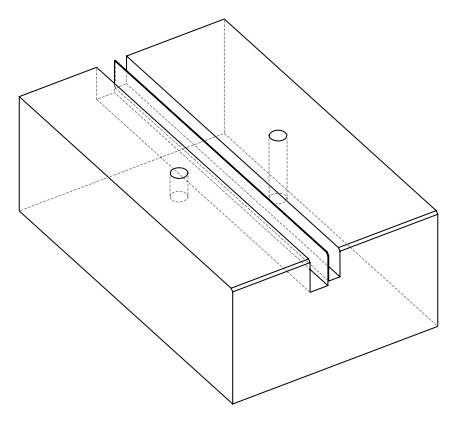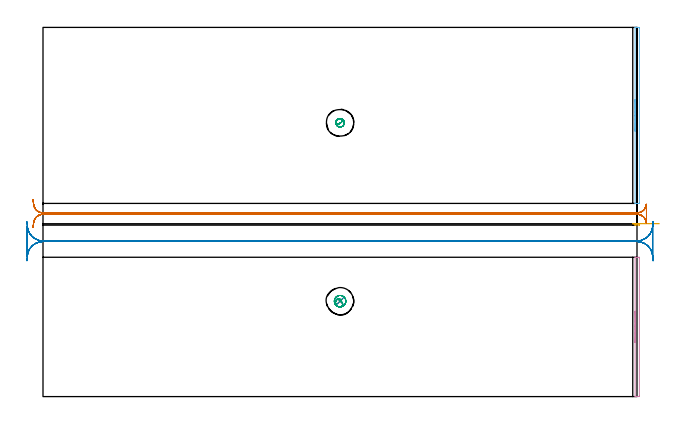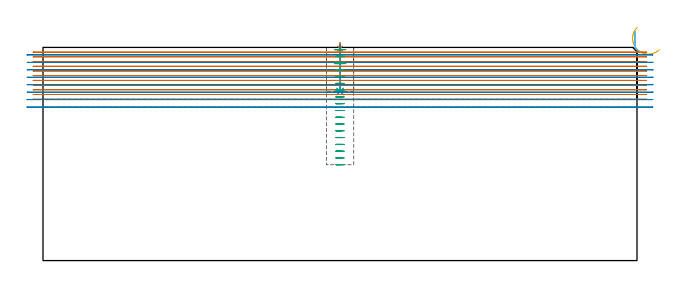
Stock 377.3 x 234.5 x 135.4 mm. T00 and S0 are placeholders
(PLAN: 9 operations, 6 tool changes, 36.9 min)
(1 SPOT_DRILL | STEP1POCKET | NXT0321_9005460120000 | 0.03 min | 4 mm3)
(2 DRILL_BLIND_HOLE_INTO_CENTER | STEP1POCKET | NXT0301_128 | 0.12 min | 3033 mm3)
(3 MILL_ROUGH_BLIND_HOLE_CONTOUR | STEP1POCKET | NXT0201_010 | Spiral | 1.09 min | 3536 mm3)
(4 AREA_MILL | FG_CHAMFER_SURFACE | UGT0205_001 | 0.86 min | 330 mm3)
(5 AREA_MILL_1 | FG_CHAMFER_SURFACE_1 | UGT0205_001 | 0.16 min | 18 mm3)
(6 AREA_MILL_2 | FG_CHAMFER_SURFACE_2 | UGT0205_001 | 1.05 min | 414 mm3)
(7 MILL_RECTANGULAR_SLOT | SLOT_RECTANGULAR | NXT0201_011 | Follow Part, ap 3, ae 75% | 17.92 min | 160140 mm3)
(8 MILL_RECTANGULAR_SLOT_1 | SLOT_RECTANGULAR_1 | UGT0201_094 | Follow Part, ap 5, ae 75% | 13.63 min | 291770 mm3)
(9 MILL_BLIND_HOLE_FROM_SOLID_MATERIAL | STEP1POCKET_1 | NXT0201_011 | Spiral | 2 min | 17418 mm3)
(TOOL NXT0321_9005460120000 | NC Spot Drill, 142deg, 12mm, Carbide, Uncoated | D12 PA142 FL30 Z2)
(TOOL NXT0301_128 | Carbide Drill 12mm [861.1-1200-036A1-GP GC34] | D12 PA150 FL37.4 Z2)
(TOOL NXT0201_010 | ENDMILL 10mm [2P460-1000-NA 1630] | D10 FL30 Z6)
(TOOL UGT0205_001 | Chamfer Mill 20 x 3 x 45 deg. | D20 FL50 Z2)
(TOOL NXT0201_011 | ENDMILL 12mm [2P460-1200-NA 1630] | D12 FL38 Z6)
(TOOL UGT0201_094 | End mill 20 mm | D20 FL38 Z4)
(OP 1 SPOT_DRILL)
G17 G21 G94 G90
T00 M6
G54
G17 G0 G90 X188.7 Y60.6 S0 M3
G43 Z145.4 H0
G94 G81 G98 Z134.655 F250. R138.4
G80
M5
M2
(OP 2 DRILL_BLIND_HOLE_INTO_CENTER)
G17 G21 G94 G90
T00 M6
G54
G17 G0 G90 X188.7 Y60.6 S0 M3
G43 Z145.4 H1
G94 G81 G98 Z107.4 F250. R137.4
G80
M5
M2
(OP 3 MILL_ROUGH_BLIND_HOLE_CONTOUR)
G17 G21 G94 G90
T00 M6
G54
G17 G0 G90 X188.7 Y60.6 S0 M3
G43 Z145.4 H1
Z133.971
G94 G3 X189.116 Y61.522 R0.555 F250.
X187.493 Y61.969 R1.537
X185.849 Y59.317 R2.41
X188.243 Y56.979 R2.772
X192.321 Y60.143 R3.65
X188.243 Y56.979 R-3.65
X190.282 Y58.561 R1.825
X188.7 Y60.6 R1.825
G0 Z129.543
G3 X189.116 Y61.522 R0.555
X187.493 Y61.969 R1.537
X185.849 Y59.317 R2.41
X188.243 Y56.979 R2.772
X192.321 Y60.143 R3.65
X188.243 Y56.979 R-3.65
X190.282 Y58.561 R1.825
X188.7 Y60.6 R1.825
G0 Z125.114
G3 X189.116 Y61.522 R0.555
X187.493 Y61.969 R1.537
X185.849 Y59.317 R2.41
X188.243 Y56.979 R2.772
X192.321 Y60.143 R3.65
X188.243 Y56.979 R-3.65
X190.282 Y58.561 R1.825
X188.7 Y60.6 R1.825
G0 Z120.686
G3 X189.116 Y61.522 R0.555
X187.493 Y61.969 R1.537
X185.849 Y59.317 R2.41
X188.243 Y56.979 R2.772
X192.321 Y60.143 R3.65
X188.243 Y56.979 R-3.65
X190.282 Y58.561 R1.825
X188.7 Y60.6 R1.825
G0 Z116.257
G3 X189.116 Y61.522 R0.555
X187.493 Y61.969 R1.537
X185.849 Y59.317 R2.41
X188.243 Y56.979 R2.772
X192.321 Y60.143 R3.65
X188.243 Y56.979 R-3.65
X190.282 Y58.561 R1.825
X188.7 Y60.6 R1.825
G0 Z111.829
G3 X189.116 Y61.522 R0.555
X187.493 Y61.969 R1.537
X185.849 Y59.317 R2.41
X188.243 Y56.979 R2.772
X192.321 Y60.143 R3.65
X188.243 Y56.979 R-3.65
X190.282 Y58.561 R1.825
X188.7 Y60.6 R1.825
G0 Z107.4
G3 X189.116 Y61.522 R0.555
X187.493 Y61.969 R1.537
X185.849 Y59.317 R2.41
X188.243 Y56.979 R2.772
X192.321 Y60.143 R3.65
X188.243 Y56.979 R-3.65
X190.282 Y58.561 R1.825
X188.7 Y60.6 R1.825
G0 Z145.4
M5
M2
(OP 4 AREA_MILL)
G17 G21 G94 G90
T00 M6
G54
G17 G0 G90 X376.1 Y34.25 S1061 M3
G43 Z145.4 H0
G94 G1 Y34.288 Z144.528 F250.
Y34.402 Z143.663
Y34.591 Z142.812
Y34.853 Z141.98
Y35.187 Z141.174
Y35.59 Z140.4
Y36.058 Z139.664
Y36.59 Z138.972
Y37.179 Z138.329
Y37.822 Z137.739
Y38.514 Z137.208
Y39.25 Z136.74
Y40.024 Z136.337
Y40.83 Z136.003
Y41.662 Z135.741
Y42.513 Z135.552
Y43.378 Z135.438
Y44.25 Z135.4
Y88.359
X376.106 Y88.49 Z135.393
X376.396 Y88.5 Z135.103
X376.892 Z134.607
X377.45 Z134.045
X378.611 Z132.885
X378.791 Y88.498 Z132.705
X378.797 Y88.359 Z132.703
X378.8 Y88.123 Z132.7
Y0.35
X378.797 Y0.141 Z132.703
X378.791 Y0.002 Z132.706
X378.611 Y0. Z132.885
X378.333 Z133.163
X377.729 Z133.767
X377.45 Z134.045
X376.892 Z134.607
X376.567 Z134.932
X376.395 Z135.104
X376.106 Y0.01 Z135.393
X376.1 Y0.141 Z135.4
Y44.25
Y45.122 Z135.438
Y45.986 Z135.552
Y46.838 Z135.741
Y47.67 Z136.003
Y48.476 Z136.337
Y49.25 Z136.74
Y49.986 Z137.208
Y50.678 Z137.739
Y51.321 Z138.329
Y51.91 Z138.972
Y52.441 Z139.664
Y52.91 Z140.4
Y53.313 Z141.174
Y53.647 Z141.98
Y53.909 Z142.812
Y54.098 Z143.663
Y54.212 Z144.528
Y54.25 Z145.4
M5
M2
(OP 5 AREA_MILL_1)
G17 G21 G94 G90
T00 M6
G54
G17 G0 G90 X377.449 Y109.8 S1061 M3
G43 Z148.192 H0
G94 G1 X376.86 Z147.549 F250.
X376.329 Z146.856
X375.86 Z146.121
X375.458 Z145.347
X375.124 Z144.541
X374.861 Z143.709
X374.673 Z142.857
X374.559 Z141.992
X374.521 Z141.121
X374.559 Z140.249
X374.673 Z139.384
X374.862 Z138.532
X375.124 Z137.7
X375.458 Z136.894
X375.861 Z136.121
X376.33 Z135.385
X376.861 Z134.693
X377.45 Z134.05
X378.793 Z132.707
X378.794 Y109.791 Z132.706
X378.8 Y109.557 Z132.7
Y109.117
X378.794 Y108.909 Z132.706
X378.793 Y108.9 Z132.707
X376.118 Y108.901 Z135.381
X376.104 Y108.907 Z135.396
X376.1 Y108.909 Z135.4
Y109.791
X376.104 Y109.793 Z135.396
X376.12 Y109.8 Z135.379
X376.567 Z134.932
X377.45 Z134.05
X378.093 Z133.46
X378.785 Z132.929
X379.521 Z132.46
X380.295 Z132.058
X381.101 Z131.724
X381.933 Z131.462
X382.785 Z131.273
X383.65 Z131.159
X384.521 Z131.121
X385.393 Z131.159
X386.258 Z131.273
X387.109 Z131.462
X387.941 Z131.724
X388.747 Z132.058
X389.521 Z132.461
X390.257 Z132.93
X390.949 Z133.461
X391.592 Z134.05
G0 Z145.4
M5
M2
(OP 6 AREA_MILL_2)
G17 G21 G94 G90
T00 M6
G54
G17 G0 G90 X376.1 Y168.6 S1061 M3
G43 Z145.4 H0
G94 G1 Y168.638 Z144.528 F250.
Y168.752 Z143.663
Y168.941 Z142.812
Y169.203 Z141.98
Y169.537 Z141.174
Y169.94 Z140.4
Y170.408 Z139.664
Y170.94 Z138.972
Y171.529 Z138.329
Y172.172 Z137.739
Y172.864 Z137.208
Y173.6 Z136.74
Y174.374 Z136.337
Y175.18 Z136.003
Y176.012 Z135.741
Y176.864 Z135.552
Y177.728 Z135.438
Y178.6 Z135.4
Y234.347
X376.102 Y234.493 Z135.388
X376.109 Y234.5 Z135.382
X376.42 Z135.079
X376.846 Z134.653
X377.45 Z134.045
X378.634 Z132.863
X378.791 Y234.498 Z132.705
X378.797 Y234.347 Z132.703
X378.8 Y234.111 Z132.7
Y123.062
X378.797 Y122.853 Z132.703
X378.791 Y122.702 Z132.706
X378.634 Y122.7 Z132.863
X377.45 Z134.045
X376.846 Z134.653
X376.42 Z135.079
X376.108 Y122.706 Z135.382
X376.103 Y122.708 Z135.388
X376.1 Y122.853 Z135.4
Y178.6
Y179.472 Z135.438
Y180.337 Z135.552
Y181.188 Z135.741
Y182.02 Z136.003
Y182.826 Z136.337
Y183.6 Z136.74
Y184.336 Z137.208
Y185.028 Z137.739
Y185.671 Z138.329
Y186.26 Z138.972
Y186.792 Z139.664
Y187.26 Z140.4
Y187.663 Z141.174
Y187.997 Z141.98
Y188.259 Z142.812
Y188.448 Z143.663
Y188.562 Z144.528
Y188.6 Z145.4
M5
M2
(OP 7 MILL_RECTANGULAR_SLOT)
G17 G21 G94 G90
T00 M6
G54
G17 G0 G90 X-6.27 Y107.414 S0 M3
G43 Z145.4 H1
Z132.409
G94 G1 X-5.97 Y110.399 F250.
G2 X0. Y115.8 R6. F500.
G1 X377.3
G2 X383.27 Y110.399 R6.
G1 X383.3
Y122.101
X383.27
G2 X377.3 Y116.7 R6.
G1 X0.
G2 X-5.97 Y122.101 R6.
G1 X-6.27 Y125.086 F250.
G0 Y107.414 Z129.418
G1 X-5.97 Y110.399
G2 X0. Y115.8 R6. F500.
G1 X377.3
G2 X383.27 Y110.399 R6.
G1 X383.3
Y122.101
X383.27
G2 X377.3 Y116.7 R6.
G1 X0.
G2 X-5.97 Y122.101 R6.
G1 X-6.27 Y125.086 F250.
G0 Y107.414 Z126.427
G1 X-5.97 Y110.399
G2 X0. Y115.8 R6. F500.
G1 X377.3
G2 X383.27 Y110.399 R6.
G1 X383.3
Y122.101
X383.27
G2 X377.3 Y116.7 R6.
G1 X0.
G2 X-5.97 Y122.101 R6.
G1 X-6.27 Y125.086 F250.
G0 Y107.414 Z123.436
G1 X-5.97 Y110.399
G2 X0. Y115.8 R6. F500.
G1 X377.3
G2 X383.27 Y110.399 R6.
G1 X383.3
Y122.101
X383.27
G2 X377.3 Y116.7 R6.
G1 X0.
G2 X-5.97 Y122.101 R6.
G1 X-6.27 Y125.086 F250.
G0 Y107.414 Z120.445
G1 X-5.97 Y110.399
G2 X0. Y115.8 R6. F500.
G1 X377.3
G2 X383.27 Y110.399 R6.
G1 X383.3
Y122.101
X383.27
G2 X377.3 Y116.7 R6.
G1 X0.
G2 X-5.97 Y122.101 R6.
G1 X-6.27 Y125.086 F250.
G0 Y107.414 Z117.454
G1 X-5.97 Y110.399
G2 X0. Y115.8 R6. F500.
G1 X377.3
G2 X383.27 Y110.399 R6.
G1 X383.3
Y122.101
X383.27
G2 X377.3 Y116.7 R6.
G1 X0.
G2 X-5.97 Y122.101 R6.
G1 X-6.27 Y125.086 F250.
G0 Y107.414 Z114.464
G1 X-5.97 Y110.399
G2 X0. Y115.8 R6. F500.
G1 X377.3
G2 X383.27 Y110.399 R6.
G1 X383.3
Y122.101
X383.27
G2 X377.3 Y116.7 R6.
G1 X0.
G2 X-5.97 Y122.101 R6.
G1 X-6.27 Y125.086 F250.
G0 Y107.414 Z111.473
G1 X-5.97 Y110.399
G2 X0. Y115.8 R6. F500.
G1 X377.3
G2 X383.27 Y110.399 R6.
G1 X383.3
Y122.101
X383.27
G2 X377.3 Y116.7 R6.
G1 X0.
G2 X-5.97 Y122.101 R6.
G1 X-6.27 Y125.086 F250.
G0 Y107.414 Z108.482
G1 X-5.97 Y110.399
G2 X0. Y115.8 R6. F500.
G1 X377.3
G2 X383.27 Y110.399 R6.
G1 X383.3
Y122.101
X383.27
G2 X377.3 Y116.7 R6.
G1 X0.
G2 X-5.97 Y122.101 R6.
G1 X-6.27 Y125.086 F250.
G0 Y107.414 Z105.491
G1 X-5.97 Y110.399
G2 X0. Y115.8 R6. F500.
G1 X377.3
G2 X383.27 Y110.399 R6.
G1 X383.3
Y122.101
X383.27
G2 X377.3 Y116.7 R6.
G1 X0.
G2 X-5.97 Y122.101 R6.
G1 X-6.27 Y125.086 F250.
G0 Y107.414 Z102.5
G1 X-5.97 Y110.399
G2 X0. Y115.8 R6. F500.
G1 X377.3
G2 X383.27 Y110.399 R6.
G1 X383.3
Y122.101
X383.27
G2 X377.3 Y116.7 R6.
G1 X0.
G2 X-5.97 Y122.101 R6.
G1 X-6.27 Y125.086 F250.
G0 Z145.4
M5
M2
(OP 8 MILL_RECTANGULAR_SLOT_1)
G17 G21 G94 G90
T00 M6
G54
G17 G0 G90 X-10.202 Y86.283 S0 M3
G43 Z145.4 H0
Z130.662
G94 G1 X-9.97 Y89.274 F250.
G2 X0. Y98.5 R10. F500.
G1 X377.3
G2 X387.27 Y89.274 R10.
G1 X387.3
Y108.126
X387.27
G2 X377.3 Y98.9 R10.
G1 X0.
G2 X-9.97 Y108.126 R10.
G1 X-10.202 Y111.117 F250.
G0 Z145.4
X387.502
Z125.925
G1 X387.27 Y108.126
G2 X377.3 Y98.9 R10. F500.
G1 X0.
G2 X-9.97 Y108.126 R10.
G1 X-10.
Y89.274
X-9.97
G2 X0. Y98.5 R10.
G1 X377.3
G2 X387.27 Y89.274 R10.
G1 X387.502 Y86.283 F250.
G0 Y111.117 Z121.187
G1 X387.27 Y108.126
G2 X377.3 Y98.9 R10. F500.
G1 X0.
G2 X-9.97 Y108.126 R10.
G1 X-10.
Y89.274
X-9.97
G2 X0. Y98.5 R10.
G1 X377.3
G2 X387.27 Y89.274 R10.
G1 X387.502 Y86.283 F250.
G0 Y111.117 Z116.45
G1 X387.27 Y108.126
G2 X377.3 Y98.9 R10. F500.
G1 X0.
G2 X-9.97 Y108.126 R10.
G1 X-10.
Y89.274
X-9.97
G2 X0. Y98.5 R10.
G1 X377.3
G2 X387.27 Y89.274 R10.
G1 X387.502 Y86.283 F250.
G0 Y111.117 Z111.712
G1 X387.27 Y108.126
G2 X377.3 Y98.9 R10. F500.
G1 X0.
G2 X-9.97 Y108.126 R10.
G1 X-10.
Y89.274
X-9.97
G2 X0. Y98.5 R10.
G1 X377.3
G2 X387.27 Y89.274 R10.
G1 X387.502 Y86.283 F250.
G0 Y111.117 Z106.975
G1 X387.27 Y108.126
G2 X377.3 Y98.9 R10. F500.
G1 X0.
G2 X-9.97 Y108.126 R10.
G1 X-10.
Y89.274
X-9.97
G2 X0. Y98.5 R10.
G1 X377.3
G2 X387.27 Y89.274 R10.
G1 X387.502 Y86.283 F250.
G0 Z145.4
X-10.202
Z102.237
G1 X-9.97 Y89.274
G2 X0. Y98.5 R10. F500.
G1 X377.3
G2 X387.27 Y89.274 R10.
G1 X387.3
Y108.126
X387.27
G2 X377.3 Y98.9 R10.
G1 X0.
G2 X-9.97 Y108.126 R10.
G1 X-10.202 Y111.117 F250.
G0 Y86.283 Z97.5
G1 X-9.97 Y89.274
G2 X0. Y98.5 R10. F500.
G1 X377.3
G2 X387.27 Y89.274 R10.
G1 X387.3
Y108.126
X387.27
G2 X377.3 Y98.9 R10.
G1 X0.
G2 X-9.97 Y108.126 R10.
G1 X-10.202 Y111.117 F250.
G0 Z145.4
M5
M2
(OP 9 MILL_BLIND_HOLE_FROM_SOLID_MATERIAL)
G17 G21 G94 G90
T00 M6
G54
G17 G0 G90 X188.7 Y173.9 S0 M3
G43 Z145.4 H1
Z134.094
G94 G3 X189.114 Y176.136 R1.156 F250.
X186.226 Y174.85 R2.236
X187.75 Y171.426 R2.65
X186.226 Y174.85 R-2.65
X186.988 Y173.138 R1.325
X188.7 Y173.9 R1.325
G0 Z129.789
G3 X189.114 Y176.136 R1.156
X186.226 Y174.85 R2.236
X187.75 Y171.426 R2.65
X186.226 Y174.85 R-2.65
X186.988 Y173.138 R1.325
X188.7 Y173.9 R1.325
G0 Z125.483
G3 X189.114 Y176.136 R1.156
X186.226 Y174.85 R2.236
X187.75 Y171.426 R2.65
X186.226 Y174.85 R-2.65
X186.988 Y173.138 R1.325
X188.7 Y173.9 R1.325
G0 Z121.178
G3 X189.114 Y176.136 R1.156
X186.226 Y174.85 R2.236
X187.75 Y171.426 R2.65
X186.226 Y174.85 R-2.65
X186.988 Y173.138 R1.325
X188.7 Y173.9 R1.325
G0 Z116.872
G3 X189.114 Y176.136 R1.156
X186.226 Y174.85 R2.236
X187.75 Y171.426 R2.65
X186.226 Y174.85 R-2.65
X186.988 Y173.138 R1.325
X188.7 Y173.9 R1.325
G0 Z112.567
G3 X189.114 Y176.136 R1.156
X186.226 Y174.85 R2.236
X187.75 Y171.426 R2.65
X186.226 Y174.85 R-2.65
X186.988 Y173.138 R1.325
X188.7 Y173.9 R1.325
G0 Z108.261
G3 X189.114 Y176.136 R1.156
X186.226 Y174.85 R2.236
X187.75 Y171.426 R2.65
X186.226 Y174.85 R-2.65
X186.988 Y173.138 R1.325
X188.7 Y173.9 R1.325
G0 Z103.956
G3 X189.114 Y176.136 R1.156
X186.226 Y174.85 R2.236
X187.75 Y171.426 R2.65
X186.226 Y174.85 R-2.65
X186.988 Y173.138 R1.325
X188.7 Y173.9 R1.325
G0 Z99.65
G3 X189.114 Y176.136 R1.156
X186.226 Y174.85 R2.236
X187.75 Y171.426 R2.65
X186.226 Y174.85 R-2.65
X186.988 Y173.138 R1.325
X188.7 Y173.9 R1.325
G0 Z95.344
G3 X189.114 Y176.136 R1.156
X186.226 Y174.85 R2.236
X187.75 Y171.426 R2.65
X186.226 Y174.85 R-2.65
X186.988 Y173.138 R1.325
X188.7 Y173.9 R1.325
G0 Z91.039
G3 X189.114 Y176.136 R1.156
X186.226 Y174.85 R2.236
X187.75 Y171.426 R2.65
X186.226 Y174.85 R-2.65
X186.988 Y173.138 R1.325
X188.7 Y173.9 R1.325
G0 Z86.733
G3 X189.114 Y176.136 R1.156
X186.226 Y174.85 R2.236
X187.75 Y171.426 R2.65
X186.226 Y174.85 R-2.65
X186.988 Y173.138 R1.325
X188.7 Y173.9 R1.325
G0 Z82.428
G3 X189.114 Y176.136 R1.156
X186.226 Y174.85 R2.236
X187.75 Y171.426 R2.65
X186.226 Y174.85 R-2.65
X186.988 Y173.138 R1.325
X188.7 Y173.9 R1.325
G0 Z78.122
G3 X189.114 Y176.136 R1.156
X186.226 Y174.85 R2.236
X187.75 Y171.426 R2.65
X186.226 Y174.85 R-2.65
X186.988 Y173.138 R1.325
X188.7 Y173.9 R1.325
G0 Z73.817
G3 X189.114 Y176.136 R1.156
X186.226 Y174.85 R2.236
X187.75 Y171.426 R2.65
X186.226 Y174.85 R-2.65
X186.988 Y173.138 R1.325
X188.7 Y173.9 R1.325
G0 Z69.511
G3 X189.114 Y176.136 R1.156
X186.226 Y174.85 R2.236
X187.75 Y171.426 R2.65
X186.226 Y174.85 R-2.65
X186.988 Y173.138 R1.325
X188.7 Y173.9 R1.325
G0 Z65.206
G3 X189.114 Y176.136 R1.156
X186.226 Y174.85 R2.236
X187.75 Y171.426 R2.65
X186.226 Y174.85 R-2.65
X186.988 Y173.138 R1.325
X188.7 Y173.9 R1.325
G0 Z60.9
G3 X189.114 Y176.136 R1.156
X186.226 Y174.85 R2.236
X187.75 Y171.426 R2.65
X186.226 Y174.85 R-2.65
X186.988 Y173.138 R1.325
X188.7 Y173.9 R1.325
G0 Z145.4
M5
M2
